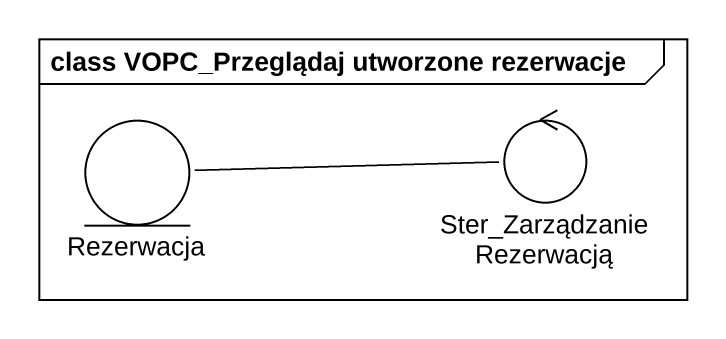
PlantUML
@startuml
mainframe class VOPC_Przeglądaj utworzone rezerwacje
entity Rezerwacja
control Ster_ZarządzanieRezerwacją
Rezerwacja -right- Ster_ZarządzanieRezerwacją
@enduml
